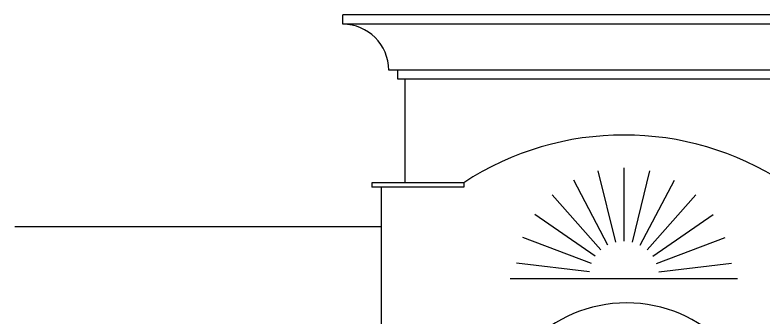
# Model space of a CAD drawing. Header units: inches. Extents: x 330 to 939, y 702 to 1608.
# Drawn here: x 372.4 to 434.6, y 1582.6 to 1607.7 of the extents above; entities that cross this region are included whole.
import ezdxf

# ---------------------------------------------------------------- set-up
doc = ezdxf.new("R2010")
doc.units = ezdxf.units.IN
doc.header["$MEASUREMENT"] = 0
doc.layers.add('01_EXISTING_RETAINED', color=7, linetype='Continuous', lineweight=25)
doc.layers.add('02_NEW_FACADE', color=7, linetype='Continuous', lineweight=25)

msp = doc.modelspace()

# ---------------------------------------------------------------- linework, layer by layer
at = {"layer": '01_EXISTING_RETAINED'}
for p, q in [((516.385, 1607.691), (399.671, 1607.691)), ((399.671, 1606.928), (399.671, 1607.691)), ((516.385, 1606.928), (399.671, 1606.928)), ((404.252, 1603.11), (403.488, 1603.11)), ((511.804, 1603.11), (404.252, 1603.11)), ((404.252, 1602.347), (404.252, 1603.11)), ((405.015, 1602.347), (404.252, 1602.347)), ((404.843, 1602.347), (404.843, 1593.754)), ((511.041, 1602.347), (405.015, 1602.347)), ((402.094, 1593.754), (402.094, 1593.373)), ((409.728, 1593.754), (402.094, 1593.754)), ((409.728, 1593.754), (409.728, 1593.373)), ((409.728, 1593.373), (402.094, 1593.373)), ((402.857, 1593.373), (402.857, 1578.486)), ((372.411, 1590.099), (402.857, 1590.099))]:
    msp.add_line(p, q, dxfattribs=at)
for centre, radius, start, end in [((399.671, 1603.11), 3.817, 0, 90), ((423.061, 1573.304), 24.412, 56.89843, 123.10157), ((423.277, 1572.378), 11.386, 0, 180)]:
    msp.add_arc(centre, radius, start, end, dxfattribs=at)
at = {"layer": '02_NEW_FACADE'}
for points in [[(423.06, 1588.9), (423.06, 1595)], [(422.366, 1588.816), (420.905, 1594.738)], [(423.754, 1588.816), (425.215, 1594.738)], [(421.712, 1588.567), (418.875, 1593.968)], [(424.408, 1588.567), (427.245, 1593.968)], [(421.136, 1588.17), (417.089, 1592.734)], [(424.984, 1588.17), (429.031, 1592.734)], [(420.672, 1587.646), (415.65, 1591.108)], [(425.448, 1587.646), (430.47, 1591.108)], [(420.348, 1587.026), (414.643, 1589.186)], [(425.772, 1587.026), (431.477, 1589.186)], [(420.181, 1586.347), (414.125, 1587.077)], [(425.939, 1586.347), (431.995, 1587.077)], [(413.6, 1585.8), (432.5, 1585.8)]]:
    msp.add_lwpolyline(points, dxfattribs=at)

doc.saveas('drawing.dxf')
